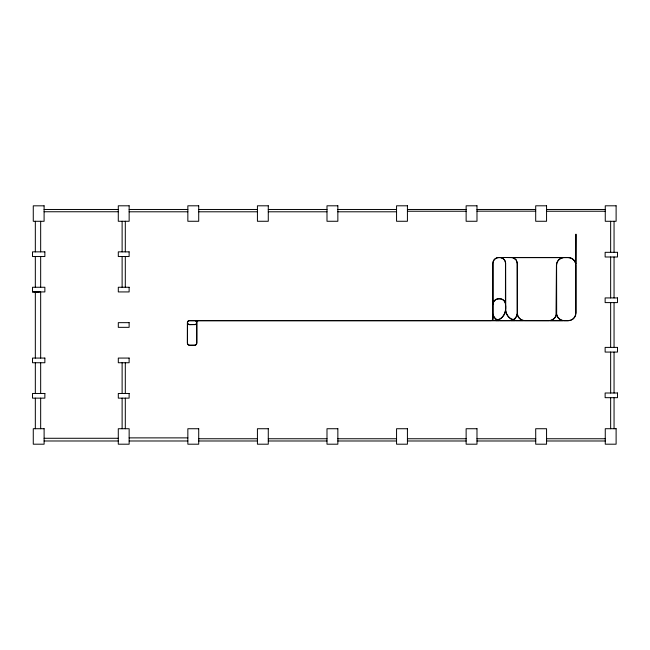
<?xml version="1.0" encoding="UTF-8"?>
<svg xmlns="http://www.w3.org/2000/svg" width="650" height="650" viewBox="0 0 650 650"><rect width="100%" height="100%" fill="white"/><g stroke="black" fill="none" stroke-linecap="round" stroke-linejoin="round"><path stroke-width="0.97" d="M535.738 440.984L535.697 444.194L546.561 444.194L546.561 428.732L535.697 428.732L535.738 440.984L476.986 440.984M492.838 304.59L493.041 303.071A5.874 5.874 0 0 1 498.721 298.716L499.769 298.716A5.874 5.874 0 0 1 505.44 303.071L505.489 263.364A5.72 5.72 0 0 0 499.769 257.644L498.721 257.644A5.72 5.72 0 0 0 493.001 263.364L493.001 312.951A7.654 7.654 0 0 0 497.136 319.743C503.75 319.142 506.691 310.505 505.489 304.59A5.72 5.72 0 0 0 499.769 298.87L498.721 298.87A5.72 5.72 0 0 0 493.001 304.59M38.163 291.931L32.5 291.931L32.5 287.259L44.866 287.259L44.866 291.931L32.5 291.931M44.094 209.479L118.284 209.479M129.147 209.479L187.85 209.479M198.713 209.479L257.424 209.479M268.279 209.479L326.991 209.479M337.854 209.479L396.557 209.479M407.42 209.479L466.131 209.479M476.986 209.479L535.697 209.479M546.561 209.479L605.264 209.479M407.42 211.25L466.131 211.25M476.986 211.177L535.697 211.177M546.561 211.25L605.264 211.25M44.094 211.754L118.284 211.754M129.147 211.794L187.85 211.794M198.713 211.794L257.424 211.794M268.279 211.794L326.991 211.794M337.854 211.794L396.557 211.794M122.119 428.732L118.284 428.732L118.284 444.194L129.147 444.194L129.147 428.732L122.119 428.716L122.119 398.141M129.147 437.881L187.85 437.881M44.111 438.279L118.284 438.279M198.713 438.75L257.424 438.75M268.279 438.75L326.991 438.75M337.854 438.75L396.557 438.75M407.42 438.75L466.131 438.75M476.986 438.75L535.738 438.75M546.561 438.75L605.264 438.75M44.111 440.984L118.284 440.984M129.147 440.984L187.85 440.984M198.713 440.984L257.424 440.984M268.279 440.984L326.991 440.984M337.854 440.984L396.557 440.984M407.42 440.984L466.131 440.984M546.561 440.984L605.264 440.984M614.055 221.284L614.055 252.322M614.055 256.994L614.055 297.928M614.055 302.599L614.055 347.401M614.055 352.072L614.055 393.006M614.055 397.678L614.055 428.716M610.651 221.284L610.651 252.322M610.651 256.994L610.651 297.928M610.651 302.599L610.651 347.401M610.651 352.072L610.651 393.006M610.651 397.678L610.651 428.716M125.304 221.268L125.304 251.859M125.304 256.531L125.304 287.259M125.304 362.741L125.304 393.469M125.304 398.141L125.304 428.732M122.119 221.268L122.119 251.859M122.119 256.531L122.119 287.259M122.119 362.741L122.119 393.469M40.666 221.284L40.666 251.859M40.666 256.531L40.666 287.259M40.666 358.069L40.666 291.931L35.328 291.996L35.328 358.069M40.666 362.741L40.666 393.469M40.666 398.141L40.666 428.716M35.328 221.284L35.328 251.859M35.328 256.531L35.328 287.259M35.328 362.741L35.328 393.469M35.328 398.141L35.328 428.716M505.643 263.364L505.741 310.586A11.521 11.521 0 0 0 510.762 318.662L513.346 319.581A7.654 7.654 0 0 0 516.596 315.884L516.766 315.412A7.654 7.654 0 0 0 517.173 312.951L517.181 263.356C517.254 260.358 514.621 257.644 511.615 257.636L503.474 257.481L568.157 257.481A7.808 7.808 0 0 1 575.697 263.266L575.811 263.746L575.965 234.138L575.965 312.951A7.808 7.808 0 0 1 568.157 320.759L198.705 320.759A1.861 1.861 0 0 0 196.861 322.376L196.852 342.94A2.397 2.397 0 0 1 194.456 345.337L189.727 345.337A2.397 2.397 0 0 1 187.33 342.94L187.379 322.611A2.007 2.007 0 0 1 189.394 320.604L490.986 320.604A1.852 1.852 0 0 0 492.838 318.752L492.838 263.364A5.874 5.874 0 0 1 498.721 257.489L503.23 257.489L501.353 257.709A5.874 5.874 0 0 1 505.643 263.364M517.335 263.348L517.4 313.95A7.654 7.654 0 0 0 524.485 320.588L548.787 320.604A7.654 7.654 0 0 0 556.026 315.412L556.433 265.289A7.808 7.808 0 0 1 562.217 257.749L562.624 257.652L512.842 257.644L516.124 259.781L517.335 263.348M187.533 323.375L187.484 342.94A2.242 2.242 0 0 0 189.727 345.183L194.456 345.183A2.242 2.242 0 0 0 196.698 342.94L196.69 323.399L196.211 324.09A2.007 2.007 0 0 1 194.846 324.634L189.394 324.626L194.838 324.48A1.852 1.852 0 0 0 196.105 323.976L196.422 323.586A1.852 1.852 0 0 0 196.593 322.01L197.275 321.197A2.007 2.007 0 0 1 197.933 320.759L195.618 320.759A2.007 2.007 0 0 1 196.113 321.076L196.706 321.848L196.024 321.181A1.852 1.852 0 0 0 194.838 320.767L189.394 320.759A1.852 1.852 0 0 0 187.533 322.554A1.852 1.852 0 0 0 189.272 324.464L189.264 324.618A2.007 2.007 0 0 1 187.631 323.578L187.533 323.375M505.562 310.375C505.407 314.811 501.353 318.768 498.095 320.166A7.654 7.654 0 0 0 500.663 320.604L510.023 320.588A7.654 7.654 0 0 0 512.452 320.019L510.673 318.793A11.676 11.676 0 0 1 505.586 310.611L505.562 310.375M517.254 314.031L516.734 315.941A7.808 7.808 0 0 1 513.427 319.711L516.124 320.58L523.372 320.588L522.966 320.491A7.808 7.808 0 0 1 517.327 314.478L517.254 314.031M556.514 314.031L556.173 315.461A7.808 7.808 0 0 1 550.802 320.491L550.322 320.604L562.697 320.604L562.226 320.491A7.808 7.808 0 0 1 557.034 315.941L556.514 314.031M512.947 319.963L511.087 320.596L515.206 320.588L512.947 319.963M491.839 320.564L497.437 320.06L497.063 319.881A7.808 7.808 0 0 1 495.731 319.004L495.324 318.654A7.808 7.808 0 0 1 493.017 314.543L493.001 318.752A2.007 2.007 0 0 1 491.839 320.564M497.656 320.158L495.836 320.604L499.119 320.604L497.656 320.158M563.737 257.652L563.241 257.701A7.654 7.654 0 0 0 556.587 265.289L556.66 313.95A7.654 7.654 0 0 0 556.993 315.412L557.172 315.884A7.654 7.654 0 0 0 564.249 320.604L568.157 320.604A7.654 7.654 0 0 0 575.811 312.951L575.811 265.289A7.654 7.654 0 0 0 568.157 257.636L563.737 257.652M44.094 205.822L33.272 205.822L33.272 221.284L44.094 221.284L44.094 205.822M129.147 205.806L118.284 205.806L118.284 221.268L129.147 221.268L129.147 205.806M198.713 205.806L187.85 205.806L187.85 221.268L198.713 221.268L198.713 205.806M268.279 205.806L257.424 205.806L257.424 221.268L268.279 221.268L268.279 205.806M337.854 205.806L326.991 205.806L326.991 221.268L337.854 221.268L337.854 205.806M407.42 205.806L396.557 205.806L396.557 221.268L407.42 221.268L407.42 205.806M476.986 205.806L466.131 205.806L466.131 221.268L476.986 221.268L476.986 205.806M546.561 205.806L535.697 205.806L535.697 221.268L546.561 221.268L546.561 205.806M616.111 205.806L605.264 205.806L605.264 221.284L616.111 221.284L616.111 205.806M44.866 251.859L32.5 251.859L32.5 256.531L44.866 256.531L44.866 251.859M129.123 251.859L118.3 251.859L118.3 256.531L129.123 256.531L129.123 251.859M617.5 252.322L605.134 252.322L605.134 256.994L617.5 256.994L617.5 252.322M129.123 287.259L118.3 287.259L118.3 291.931L129.123 291.931L129.123 287.259M617.5 297.928L605.134 297.928L605.134 302.599L617.5 302.599L617.5 297.928M129.123 322.66L118.3 322.66L118.3 327.34L129.123 327.34L129.123 322.66M617.5 347.401L605.134 347.401L605.134 352.072L617.5 352.072L617.5 347.401M44.866 358.069L32.5 358.069L32.5 362.741L44.866 362.741L44.866 358.069M129.123 358.069L118.3 358.069L118.3 362.741L129.123 362.741L129.123 358.069M617.5 393.006L605.134 393.006L605.134 397.678L617.5 397.678L617.5 393.006M44.866 393.469L32.5 393.469L32.5 398.141L44.866 398.141L44.866 393.469M129.123 393.469L118.3 393.469L118.3 398.141L129.123 398.141L129.123 393.469M44.111 428.716L33.272 428.716L33.272 444.194L44.111 444.194L44.111 428.716M198.713 428.732L187.85 428.732L187.85 444.194L198.713 444.194L198.713 428.732M268.279 428.732L257.424 428.732L257.424 444.194L268.279 444.194L268.279 428.732M337.854 428.732L326.991 428.732L326.991 444.194L337.854 444.194L337.854 428.732M407.42 428.732L396.557 428.732L396.557 444.194L407.42 444.194L407.42 428.732M476.986 428.732L466.131 428.732L466.131 444.194L476.986 444.194L476.986 428.732M616.111 428.716L605.264 428.716L605.264 444.194L616.111 444.194L616.111 428.716"/></g></svg>
